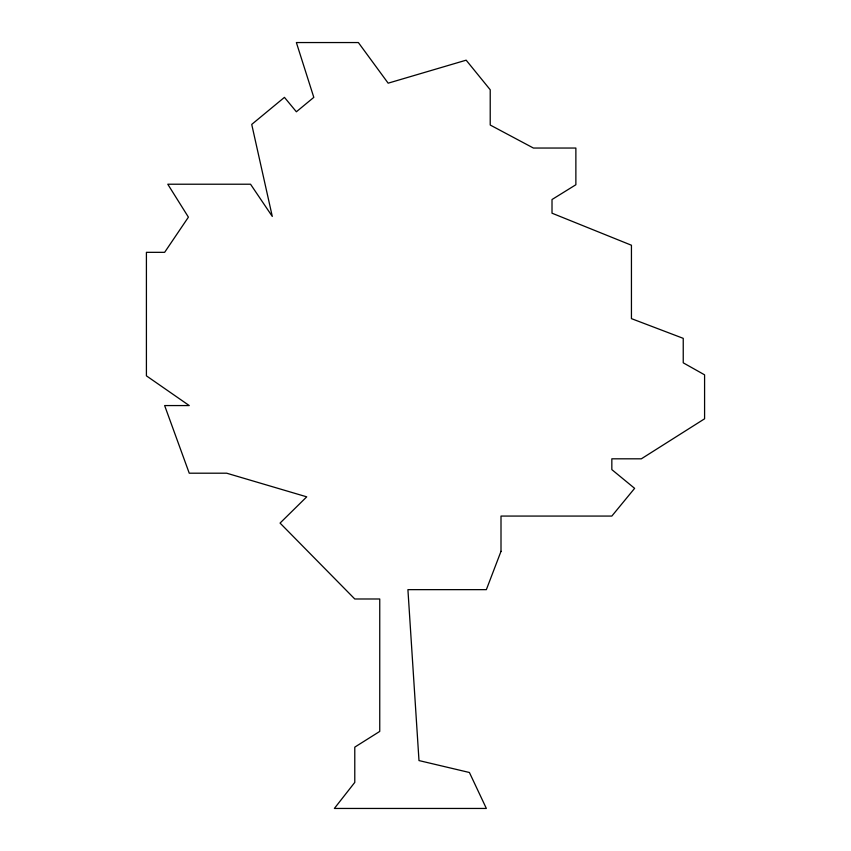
<?xml version="1.0" encoding="UTF-8"?>
<svg xmlns="http://www.w3.org/2000/svg" width="851" height="851" viewBox="0 0 851 851"><rect width="100%" height="100%" fill="white"/><g stroke="black" fill="none" stroke-linecap="round" stroke-linejoin="round"><path stroke-width="1.28" d="M501.005 551.331L486.357 589.647L407.916 589.647L418.99 760.571L469.412 772.495L486.357 808.45L334.369 808.45L354.782 782.399L354.782 747.135L379.748 731.413L379.748 598.987L354.782 598.987L280.064 523.088L306.732 496.835L226.664 473.199L189.241 473.199L164.637 405.565L189.241 405.565L146.415 375.844L146.415 252.332L164.637 252.332L188.411 217.154L167.775 184.22L250.545 184.22L272.288 216.431L251.726 124.416L284.447 97.365L296.371 111.779L313.806 97.365L296.371 42.55L358.367 42.55L388.152 83.175L466.157 60.176L490.219 89.77L490.219 125.033L533.417 148.042L575.872 148.042L575.872 184.741L552.012 199.528L552.012 213.197L631.442 245.237L631.442 318.636L683.236 338.347L683.236 362.824L704.585 374.834L704.585 418.798L641.335 458.817L611.837 458.817L611.837 469.614L634.623 488.346L611.837 516.068L501.005 516.068L501.005 551.331"/></g></svg>
